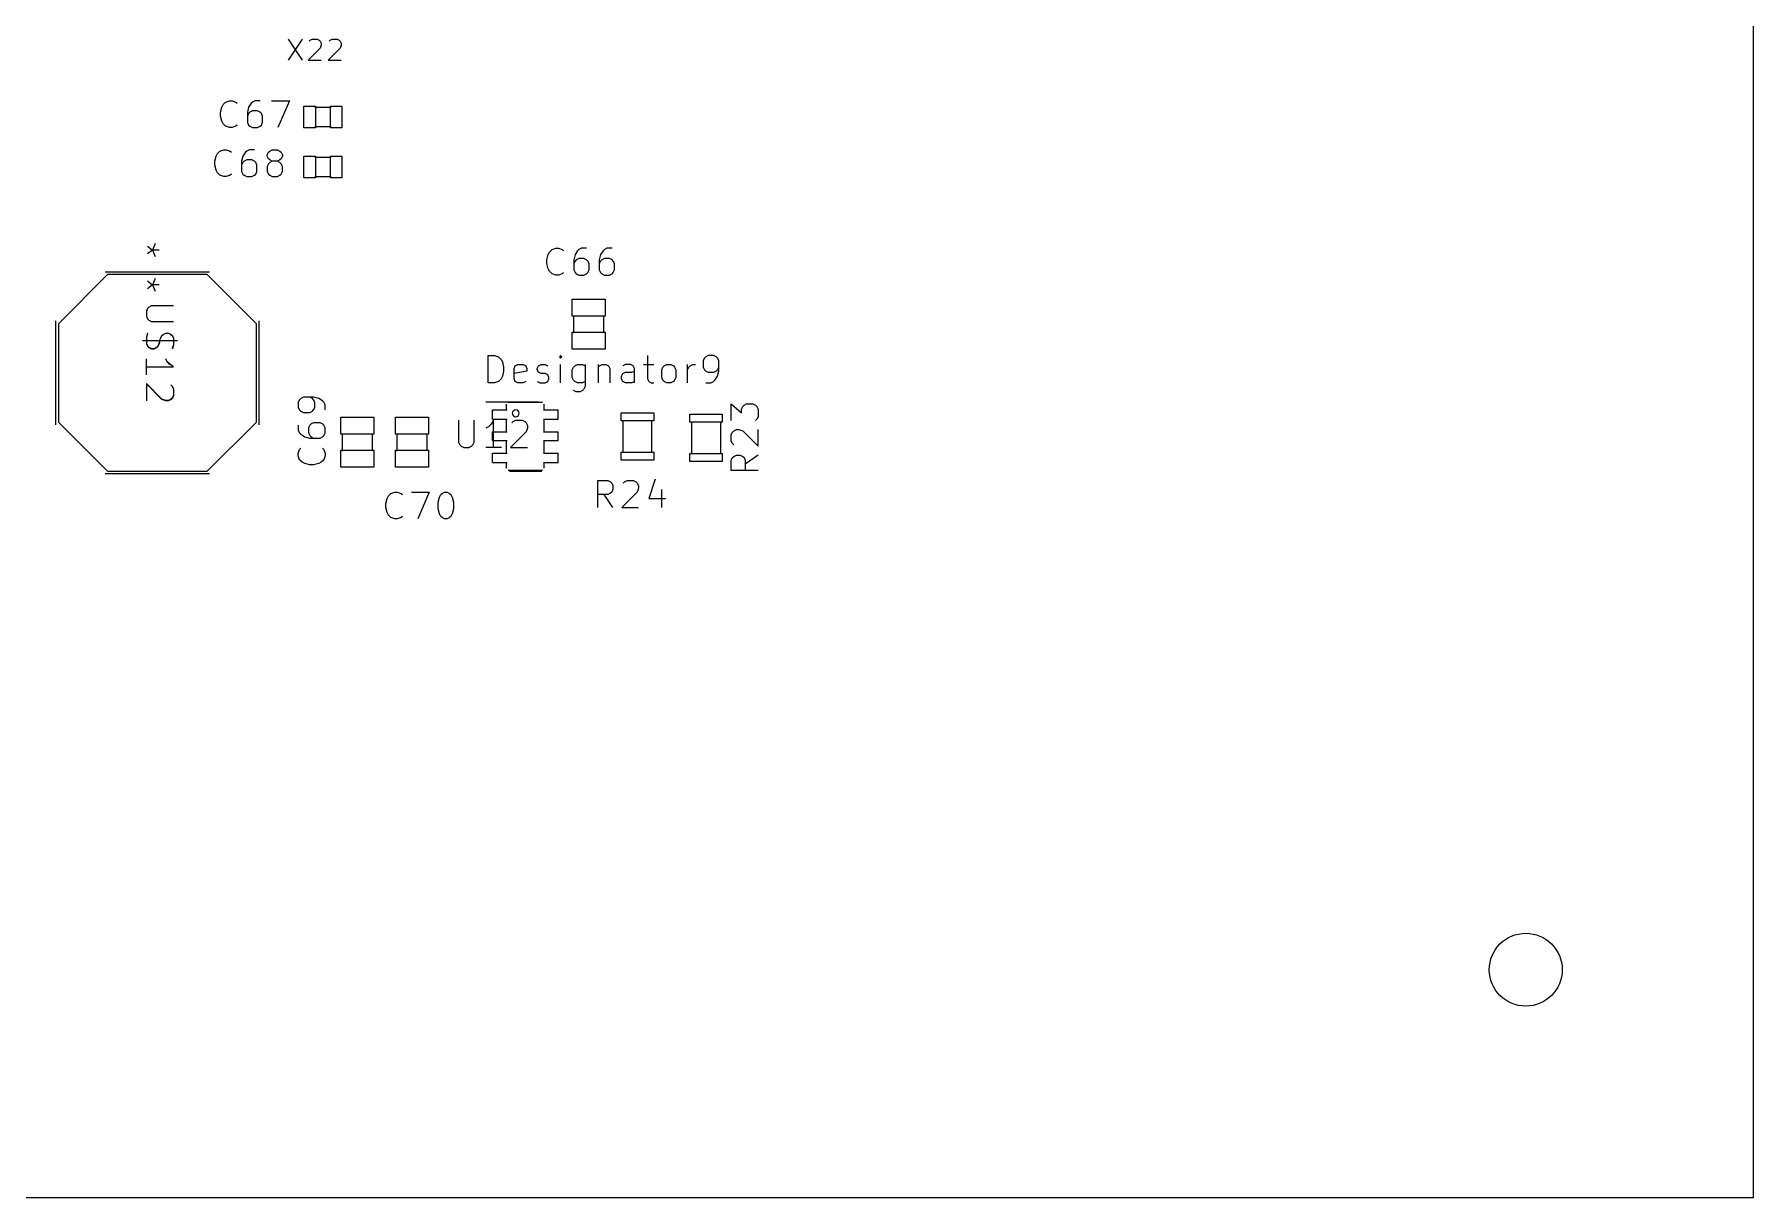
# Model space of a CAD drawing. Header units: millimetres. Extents: x 0 to 280, y 0 to 300.
# Drawn here: x 204.6 to 280, y 0 to 51 of the extents above; entities that cross this region are included whole.
import ezdxf

# ---------------------------------------------------------------- set-up
doc = ezdxf.new("R2010")
doc.units = ezdxf.units.MM
for name, color, linetype, true_color in [('Edge.Cuts', 254, 'CONTINUOUS', 0xd0d2cd), ('F.Fab', 9, 'CONTINUOUS', 0xafafaf), ('F.Silkscreen', 41, 'CONTINUOUS', 0xf2eda1)]:
    doc.layers.add(name, color=color, linetype=linetype, true_color=true_color)

msp = doc.modelspace()

# ---------------------------------------------------------------- linework, layer by layer
at = {"layer": 'Edge.Cuts', "linetype": 'CONTINUOUS'}
for p, q in [((280, 0), (280, 300)), ((0, 0), (280, 0))]:
    msp.add_line(p, q, dxfattribs=at)
at = {"layer": 'Edge.Cuts'}
msp.add_circle((270, 10), 1.599999, dxfattribs=at)
at = {"layer": 'F.Fab', "linetype": 'CONTINUOUS'}
for p, q in [((216.3818, 46.9501), (216.3818, 47.9001)), ((216.3818, 47.9001), (216.8819, 47.9001)), ((216.864, 47.852), (217.576, 47.852)), ((216.8819, 47.9001), (216.8819, 46.9501)), ((217.5502, 46.9501), (217.5502, 47.9001)), ((217.5502, 47.9001), (218.0503, 47.9001)), ((218.0503, 47.9001), (218.0503, 46.9501)), ((216.8819, 46.9501), (216.3818, 46.9501)), ((216.864, 47.001), (217.576, 47.001)), ((218.0503, 46.9501), (217.5502, 46.9501)), ((216.3818, 44.7501), (216.3818, 45.7001)), ((216.3818, 45.7001), (216.8819, 45.7001)), ((216.864, 45.652), (217.576, 45.652)), ((216.8819, 45.7001), (216.8819, 44.7501)), ((217.5502, 44.7501), (217.5502, 45.7001)), ((217.5502, 45.7001), (218.0503, 45.7001)), ((218.0503, 45.7001), (218.0503, 44.7501)), ((216.8819, 44.7501), (216.3818, 44.7501)), ((216.864, 44.801), (217.576, 44.801)), ((218.0503, 44.7501), (217.5502, 44.7501)), ((207.7656, 40.508), (205.6066, 38.349)), ((212.1344, 40.508), (207.7656, 40.508)), ((209.512232, 40.22443), (209.739623, 40.053888)), ((209.512232, 40.22443), (209.739623, 40.053888)), ((209.739623, 40.053888), (209.512232, 39.883345)), ((209.739623, 40.053888), (209.512232, 39.883345)), ((209.853318, 40.338126), (209.739623, 40.053888)), ((209.853318, 40.338126), (209.739623, 40.053888)), ((210.023861, 40.053888), (209.739623, 40.053888)), ((209.739623, 40.053888), (209.853318, 39.769649)), ((210.023861, 40.053888), (209.739623, 40.053888)), ((209.739623, 40.053888), (209.853318, 39.769649)), ((214.2934, 38.349), (212.1344, 40.508)), ((228.1538, 38.6756), (228.1538, 39.4257)), ((228.1538, 39.4257), (229.6039, 39.4257)), ((229.6039, 39.4257), (229.6039, 38.6756)), ((209.521909, 39.018535), (209.465061, 38.90484)), ((209.465061, 38.90484), (209.465061, 38.677449)), ((209.465061, 38.677449), (209.521909, 38.563754)), ((209.522448, 39.020019), (209.465382, 38.905889)), ((209.465382, 38.905889), (209.465382, 38.677627)), ((209.465382, 38.677627), (209.522448, 38.563497)), ((209.578756, 39.075383), (209.521909, 39.018535)), ((209.521909, 38.563754), (209.578756, 38.506907)), ((209.579513, 39.077085), (209.522448, 39.020019)), ((209.522448, 38.563497), (209.579513, 38.506431)), ((209.692451, 39.13223), (209.578756, 39.075383)), ((209.578756, 38.506907), (209.692451, 38.450059)), ((209.693644, 39.13415), (209.579513, 39.077085)), ((209.579513, 38.506431), (209.693644, 38.449366)), ((210.658861, 39.13223), (209.692451, 39.13223)), ((210.663754, 39.13415), (209.693644, 39.13415)), ((229.6039, 38.6756), (228.1538, 38.6756)), ((228.22, 37.939), (228.22, 38.701)), ((229.54, 37.964), (229.54, 38.701)), ((205.6066, 38.349), (205.6066, 34.031)), ((209.521909, 37.93843), (209.465061, 37.767887)), ((209.465061, 37.767887), (209.465061, 37.483649)), ((209.522448, 37.935778), (209.465382, 37.764582)), ((209.465382, 37.764582), (209.465382, 37.479256)), ((209.692451, 38.450059), (210.658861, 38.450059)), ((209.693644, 38.449366), (210.663754, 38.449366)), ((210.090385, 37.71104), (210.147232, 37.824735)), ((210.093101, 37.707517), (210.150166, 37.821648)), ((210.147232, 37.824735), (210.20408, 37.881582)), ((210.150166, 37.821648), (210.207232, 37.878713)), ((210.20408, 37.881582), (210.317775, 37.93843)), ((210.207232, 37.878713), (210.321362, 37.935778)), ((210.317775, 37.93843), (210.43147, 37.93843)), ((210.321362, 37.935778), (210.435493, 37.935778)), ((210.43147, 37.93843), (210.545166, 37.881582)), ((210.435493, 37.935778), (210.549624, 37.878713)), ((210.545166, 37.881582), (210.602013, 37.824735)), ((210.549624, 37.878713), (210.606689, 37.821648)), ((210.602013, 37.824735), (210.658861, 37.71104)), ((210.606689, 37.821648), (210.663754, 37.707517)), ((214.2934, 34.031), (214.2934, 38.349)), ((228.1538, 37.2278), (228.1538, 37.9779)), ((228.1538, 37.9779), (229.6039, 37.9779)), ((229.6039, 37.9779), (229.6039, 37.2278)), ((210.83495, 37.593386), (209.294186, 37.593386)), ((210.829404, 37.597344), (209.294518, 37.597344)), ((209.465061, 37.483649), (209.521909, 37.369954)), ((209.465382, 37.479256), (209.522448, 37.365125)), ((209.521909, 37.369954), (209.578756, 37.313106)), ((209.522448, 37.365125), (209.579513, 37.30806)), ((209.578756, 37.313106), (209.692451, 37.256259)), ((209.579513, 37.30806), (209.693644, 37.250994)), ((209.692451, 37.256259), (209.806147, 37.256259)), ((209.693644, 37.250994), (209.807774, 37.250994)), ((209.806147, 37.256259), (209.919842, 37.313106)), ((209.807774, 37.250994), (209.921905, 37.30806)), ((209.919842, 37.313106), (209.976689, 37.369954)), ((209.921905, 37.30806), (209.97897, 37.365125)), ((209.976689, 37.369954), (210.033537, 37.483649)), ((209.97897, 37.365125), (210.036036, 37.479256)), ((210.033537, 37.483649), (210.090385, 37.71104)), ((210.036036, 37.479256), (210.093101, 37.707517)), ((210.658861, 37.426801), (210.602013, 37.256259)), ((210.663754, 37.42219), (210.606689, 37.250994)), ((210.658861, 37.71104), (210.658861, 37.426801)), ((210.663754, 37.707517), (210.663754, 37.42219)), ((229.6039, 37.2278), (228.1538, 37.2278)), ((209.465061, 36.119307), (209.465061, 36.801478)), ((209.465061, 36.460392), (210.658861, 36.460392)), ((209.465382, 36.109687), (209.465382, 36.794471)), ((209.465382, 36.452079), (210.663754, 36.452079)), ((210.374623, 36.687783), (210.317775, 36.801478)), ((210.378428, 36.680341), (210.321362, 36.794471)), ((210.488318, 36.574088), (210.374623, 36.687783)), ((210.492558, 36.56621), (210.378428, 36.680341)), ((210.658861, 36.460392), (210.488318, 36.574088)), ((210.663754, 36.452079), (210.492558, 36.56621)), ((210.147232, 35.039202), (209.465061, 35.721374)), ((209.465061, 35.721374), (209.465061, 34.982355)), ((210.150166, 35.025446), (209.465382, 35.71023)), ((209.465382, 35.71023), (209.465382, 34.96838)), ((210.545166, 35.664526), (210.602013, 35.607678)), ((210.549624, 35.653164), (210.606689, 35.596099)), ((210.602013, 35.607678), (210.658861, 35.493983)), ((210.606689, 35.596099), (210.663754, 35.481968)), ((210.658861, 35.493983), (210.658861, 35.209745)), ((210.663754, 35.481968), (210.663754, 35.196642)), ((210.317775, 34.982355), (210.147232, 35.039202)), ((210.321362, 34.96838), (210.150166, 35.025446)), ((210.43147, 34.982355), (210.317775, 34.982355)), ((210.435493, 34.96838), (210.321362, 34.96838)), ((210.545166, 35.039202), (210.43147, 34.982355)), ((210.549624, 35.025446), (210.435493, 34.96838)), ((210.602013, 35.09605), (210.545166, 35.039202)), ((210.606689, 35.082511), (210.549624, 35.025446)), ((210.658861, 35.209745), (210.602013, 35.09605)), ((210.663754, 35.196642), (210.606689, 35.082511)), ((225.2718, 34.5684), (225.2718, 34.8224)), ((225.348, 34.8986), (226.8466, 34.8986)), ((226.9228, 34.5684), (226.9228, 34.8224)), ((205.6066, 34.031), (207.7656, 31.872)), ((212.1344, 31.872), (214.2934, 34.031)), ((218.0038, 33.4956), (218.0038, 34.2457)), ((218.0038, 34.2457), (219.4539, 34.2457)), ((219.4539, 34.2457), (219.4539, 33.4956)), ((220.4038, 33.4956), (220.4038, 34.2457)), ((220.4038, 34.2457), (221.8539, 34.2457)), ((221.8539, 34.2457), (221.8539, 33.4956)), ((223.165849, 34.113754), (223.165849, 33.143644)), ((223.850633, 33.143644), (223.850633, 34.113754)), ((224.706613, 34.113754), (224.592482, 33.942558)), ((224.6622, 34.5684), (225.2718, 34.5684)), ((224.6622, 34.162), (224.6622, 34.5684)), ((224.6622, 34.162), (225.2718, 34.162)), ((224.706613, 32.915382), (224.706613, 34.113754)), ((225.2718, 34.5684), (225.2972, 34.5684)), ((225.2718, 34.162), (225.2972, 34.162)), ((225.2718, 33.6032), (225.2718, 34.162)), ((225.505528, 33.999624), (225.562593, 34.056689)), ((225.562593, 34.056689), (225.676724, 34.113754)), ((225.676724, 34.113754), (225.962051, 34.113754)), ((225.962051, 34.113754), (226.076181, 34.056689)), ((226.076181, 34.056689), (226.133247, 33.999624)), ((226.133247, 33.999624), (226.190312, 33.885493)), ((226.8974, 34.5684), (226.9228, 34.5684)), ((226.8974, 34.162), (226.9228, 34.162)), ((226.9228, 34.5684), (227.5324, 34.5684)), ((226.9228, 34.162), (227.5324, 34.162)), ((226.9228, 33.6032), (226.9228, 34.162)), ((227.5324, 34.162), (227.5324, 34.5684)), ((230.3088, 34.0858), (230.3088, 34.4414)), ((230.3088, 34.4414), (231.7312, 34.4414)), ((231.7312, 34.0858), (230.3088, 34.0858)), ((230.385, 32.6888), (230.385, 34.1112)), ((231.655, 32.6888), (231.655, 34.1112)), ((231.7312, 34.4414), (231.7312, 34.0858)), ((233.3188, 34.0258), (233.3188, 34.3814)), ((233.3188, 34.3814), (234.7412, 34.3814)), ((234.7412, 34.0258), (233.3188, 34.0258)), ((233.395, 34.0512), (233.395, 32.6288)), ((234.665, 34.0512), (234.665, 32.6288)), ((234.7412, 34.3814), (234.7412, 34.0258)), ((219.4539, 33.4956), (218.0038, 33.4956)), ((218.07, 32.759), (218.07, 33.521)), ((219.39, 32.784), (219.39, 33.521)), ((221.8539, 33.4956), (220.4038, 33.4956)), ((220.47, 32.759), (220.47, 33.521)), ((221.79, 32.784), (221.79, 33.521)), ((224.478352, 33.828428), (224.364221, 33.771362)), ((224.592482, 33.942558), (224.478352, 33.828428)), ((224.6622, 33.6032), (225.2718, 33.6032)), ((224.6622, 33.2222), (224.6622, 33.6032)), ((224.6622, 33.2222), (225.2718, 33.2222)), ((225.2718, 33.6032), (225.2972, 33.6032)), ((225.2718, 33.2222), (225.2972, 33.2222)), ((225.2718, 32.6634), (225.2718, 33.2222)), ((226.133247, 33.600166), (225.448463, 32.915382)), ((226.190312, 33.771362), (226.133247, 33.600166)), ((226.190312, 33.885493), (226.190312, 33.771362)), ((226.8974, 33.6032), (226.9228, 33.6032)), ((226.8974, 33.2222), (226.9228, 33.2222)), ((226.9228, 33.6032), (227.5324, 33.6032)), ((226.9228, 33.2222), (227.5324, 33.2222)), ((226.9228, 32.6634), (226.9228, 33.2222)), ((227.5324, 33.2222), (227.5324, 33.6032)), ((218.0038, 32.0478), (218.0038, 32.7979)), ((218.0038, 32.7979), (219.4539, 32.7979)), ((219.4539, 32.7979), (219.4539, 32.0478)), ((220.4038, 32.0478), (220.4038, 32.7979)), ((220.4038, 32.7979), (221.8539, 32.7979)), ((221.8539, 32.7979), (221.8539, 32.0478)), ((223.165849, 33.143644), (223.222915, 33.029513)), ((223.222915, 33.029513), (223.27998, 32.972448)), ((223.27998, 32.972448), (223.394111, 32.915382)), ((223.394111, 32.915382), (223.622372, 32.915382)), ((223.622372, 32.915382), (223.736503, 32.972448)), ((223.736503, 32.972448), (223.793568, 33.029513)), ((223.793568, 33.029513), (223.850633, 33.143644)), ((225.049005, 32.915382), (224.364221, 32.915382)), ((224.6622, 32.6634), (225.2718, 32.6634)), ((224.6622, 32.257), (224.6622, 32.6634)), ((225.2718, 32.6634), (225.2972, 32.6634)), ((225.448463, 32.915382), (226.190312, 32.915382)), ((226.8974, 32.6634), (226.9228, 32.6634)), ((226.9228, 32.6634), (227.5324, 32.6634)), ((227.5324, 32.257), (227.5324, 32.6634)), ((230.3088, 32.3586), (230.3088, 32.7142)), ((230.3088, 32.7142), (231.7312, 32.7142)), ((231.7312, 32.7142), (231.7312, 32.3586)), ((233.3188, 32.2986), (233.3188, 32.6542)), ((233.3188, 32.6542), (234.7412, 32.6542)), ((234.7412, 32.6542), (234.7412, 32.2986)), ((207.7656, 31.872), (212.1344, 31.872)), ((219.4539, 32.0478), (218.0038, 32.0478)), ((221.8539, 32.0478), (220.4038, 32.0478)), ((224.6622, 32.257), (225.2718, 32.257)), ((225.2718, 32.257), (225.2972, 32.257)), ((225.2718, 32.003), (225.2718, 32.257)), ((225.348, 31.9268), (226.8466, 31.9268)), ((226.8974, 32.257), (226.9228, 32.257)), ((226.9228, 32.257), (227.5324, 32.257)), ((226.9228, 32.003), (226.9228, 32.257)), ((231.7312, 32.3586), (230.3088, 32.3586)), ((234.7412, 32.2986), (233.3188, 32.2986))]:
    msp.add_line(p, q, dxfattribs=at)
at = {"layer": 'F.Fab'}
msp.add_circle((270, 10), 1.599999, dxfattribs=at)
for start, end in [(0, 180), (-180, 0)]:
    msp.add_arc((225.6782, 34.416), 0.1524, start, end, dxfattribs=at)
at = {"layer": 'F.Silkscreen', "linetype": 'CONTINUOUS'}
for p, q in [((215.682237, 50.832463), (216.29861, 49.907903)), ((216.29861, 50.832463), (215.682237, 49.907903)), ((216.606796, 50.74441), (216.650823, 50.788436)), ((216.650823, 50.788436), (216.738876, 50.832463)), ((216.738876, 50.832463), (216.95901, 50.832463)), ((216.95901, 50.832463), (217.047063, 50.788436)), ((217.047063, 50.788436), (217.09109, 50.74441)), ((217.09109, 50.74441), (217.135116, 50.656356)), ((217.135116, 50.568303), (217.09109, 50.436223)), ((217.135116, 50.656356), (217.135116, 50.568303)), ((217.487329, 50.74441), (217.531356, 50.788436)), ((217.531356, 50.788436), (217.619409, 50.832463)), ((217.619409, 50.832463), (217.839543, 50.832463)), ((217.839543, 50.832463), (217.927596, 50.788436)), ((217.927596, 50.788436), (217.971623, 50.74441)), ((217.971623, 50.74441), (218.015649, 50.656356)), ((218.015649, 50.568303), (217.971623, 50.436223)), ((218.015649, 50.656356), (218.015649, 50.568303)), ((217.09109, 50.436223), (216.56277, 49.907903)), ((216.56277, 49.907903), (217.135116, 49.907903)), ((217.971623, 50.436223), (217.443303, 49.907903)), ((217.443303, 49.907903), (218.015649, 49.907903)), ((212.720594, 47.626146), (212.776619, 47.850247)), ((212.720594, 47.458071), (212.720594, 47.626146)), ((212.776619, 47.850247), (212.832644, 47.962297)), ((212.832644, 47.962297), (212.944695, 48.074347)), ((212.944695, 48.074347), (213.11277, 48.130372)), ((213.11277, 48.130372), (213.22482, 48.130372)), ((213.22482, 48.130372), (213.392896, 48.074347)), ((213.392896, 48.074347), (213.448921, 48.018322)), ((213.953147, 47.850247), (213.897122, 47.626146)), ((213.897122, 47.626146), (213.897122, 47.177945)), ((213.953147, 47.570121), (213.897122, 47.458071)), ((214.065198, 48.018322), (213.953147, 47.850247)), ((214.009172, 47.626146), (213.953147, 47.570121)), ((214.121223, 47.682171), (214.009172, 47.626146)), ((214.121223, 48.074347), (214.065198, 48.018322)), ((214.233273, 48.130372), (214.121223, 48.074347)), ((214.345323, 47.682171), (214.121223, 47.682171)), ((214.457374, 48.130372), (214.233273, 48.130372)), ((214.457374, 47.626146), (214.345323, 47.682171)), ((214.513399, 47.570121), (214.457374, 47.626146)), ((214.569424, 47.458071), (214.513399, 47.570121)), ((214.9616, 48.130372), (215.745952, 48.130372)), ((215.745952, 48.130372), (215.241726, 46.953844)), ((212.776619, 47.23397), (212.720594, 47.458071)), ((212.832644, 47.12192), (212.776619, 47.23397)), ((212.944695, 47.00987), (212.832644, 47.12192)), ((213.11277, 46.953844), (212.944695, 47.00987)), ((213.22482, 46.953844), (213.11277, 46.953844)), ((213.392896, 47.00987), (213.22482, 46.953844)), ((213.448921, 47.065895), (213.392896, 47.00987)), ((213.897122, 47.177945), (213.953147, 47.065895)), ((213.953147, 47.065895), (214.009172, 47.00987)), ((214.009172, 47.00987), (214.121223, 46.953844)), ((214.121223, 46.953844), (214.345323, 46.953844)), ((214.345323, 46.953844), (214.457374, 47.00987)), ((214.457374, 47.00987), (214.513399, 47.065895)), ((214.513399, 47.065895), (214.569424, 47.177945)), ((214.569424, 47.177945), (214.569424, 47.458071)), ((212.470594, 45.476146), (212.526619, 45.700247)), ((212.470594, 45.308071), (212.470594, 45.476146)), ((212.526619, 45.08397), (212.470594, 45.308071)), ((212.526619, 45.700247), (212.582644, 45.812297)), ((212.582644, 45.812297), (212.694695, 45.924347)), ((212.694695, 45.924347), (212.86277, 45.980372)), ((212.86277, 45.980372), (212.97482, 45.980372)), ((212.97482, 45.980372), (213.142896, 45.924347)), ((213.142896, 45.924347), (213.198921, 45.868322)), ((213.703147, 45.700247), (213.647122, 45.476146)), ((213.647122, 45.476146), (213.647122, 45.027945)), ((213.703147, 45.420121), (213.647122, 45.308071)), ((213.815198, 45.868322), (213.703147, 45.700247)), ((213.759172, 45.476146), (213.703147, 45.420121)), ((213.871223, 45.532171), (213.759172, 45.476146)), ((213.871223, 45.924347), (213.815198, 45.868322)), ((213.983273, 45.980372), (213.871223, 45.924347)), ((214.095323, 45.532171), (213.871223, 45.532171)), ((214.207374, 45.980372), (213.983273, 45.980372)), ((214.207374, 45.476146), (214.095323, 45.532171)), ((214.263399, 45.420121), (214.207374, 45.476146)), ((214.319424, 45.308071), (214.263399, 45.420121)), ((214.319424, 45.027945), (214.319424, 45.308071)), ((214.767625, 45.756272), (214.82365, 45.868322)), ((214.767625, 45.700247), (214.767625, 45.756272)), ((214.82365, 45.588196), (214.767625, 45.700247)), ((214.82365, 45.364096), (214.767625, 45.252046)), ((214.82365, 45.868322), (214.879675, 45.924347)), ((214.879675, 45.532171), (214.82365, 45.588196)), ((214.879675, 45.420121), (214.82365, 45.364096)), ((214.879675, 45.924347), (214.991726, 45.980372)), ((214.991726, 45.476146), (214.879675, 45.532171)), ((214.991726, 45.476146), (214.879675, 45.420121)), ((214.991726, 45.980372), (215.215826, 45.980372)), ((215.215826, 45.476146), (214.991726, 45.476146)), ((215.215826, 45.980372), (215.327877, 45.924347)), ((215.327877, 45.532171), (215.215826, 45.476146)), ((215.327877, 45.420121), (215.215826, 45.476146)), ((215.327877, 45.924347), (215.383902, 45.868322)), ((215.383902, 45.588196), (215.327877, 45.532171)), ((215.383902, 45.364096), (215.327877, 45.420121)), ((215.383902, 45.868322), (215.439927, 45.756272)), ((215.439927, 45.700247), (215.383902, 45.588196)), ((215.439927, 45.252046), (215.383902, 45.364096)), ((215.439927, 45.756272), (215.439927, 45.700247)), ((212.582644, 44.97192), (212.526619, 45.08397)), ((212.694695, 44.85987), (212.582644, 44.97192)), ((212.86277, 44.803844), (212.694695, 44.85987)), ((212.97482, 44.803844), (212.86277, 44.803844)), ((213.142896, 44.85987), (212.97482, 44.803844)), ((213.198921, 44.915895), (213.142896, 44.85987)), ((213.647122, 45.027945), (213.703147, 44.915895)), ((213.703147, 44.915895), (213.759172, 44.85987)), ((213.759172, 44.85987), (213.871223, 44.803844)), ((213.871223, 44.803844), (214.095323, 44.803844)), ((214.095323, 44.803844), (214.207374, 44.85987)), ((214.207374, 44.85987), (214.263399, 44.915895)), ((214.263399, 44.915895), (214.319424, 45.027945)), ((214.767625, 45.252046), (214.767625, 45.027945)), ((214.767625, 45.027945), (214.82365, 44.915895)), ((214.82365, 44.915895), (214.879675, 44.85987)), ((214.879675, 44.85987), (214.991726, 44.803844)), ((214.991726, 44.803844), (215.215826, 44.803844)), ((215.215826, 44.803844), (215.327877, 44.85987)), ((215.327877, 44.85987), (215.383902, 44.915895)), ((215.383902, 44.915895), (215.439927, 45.027945)), ((215.439927, 45.027945), (215.439927, 45.252046)), ((209.512232, 41.74843), (209.739623, 41.577888)), ((209.512232, 41.74843), (209.739623, 41.577888)), ((209.739623, 41.577888), (209.512232, 41.407345)), ((209.739623, 41.577888), (209.512232, 41.407345)), ((209.853318, 41.862126), (209.739623, 41.577888)), ((209.853318, 41.862126), (209.739623, 41.577888)), ((210.023861, 41.577888), (209.739623, 41.577888)), ((209.739623, 41.577888), (209.853318, 41.293649)), ((210.023861, 41.577888), (209.739623, 41.577888)), ((209.739623, 41.577888), (209.853318, 41.293649)), ((227.157122, 41.49076), (227.269173, 41.60281)), ((227.269173, 41.60281), (227.437248, 41.658835)), ((227.437248, 41.658835), (227.549298, 41.658835)), ((227.549298, 41.658835), (227.717374, 41.60281)), ((227.717374, 41.60281), (227.773399, 41.546785)), ((228.389676, 41.546785), (228.277625, 41.37871)), ((228.445701, 41.60281), (228.389676, 41.546785)), ((228.557751, 41.658835), (228.445701, 41.60281)), ((228.781852, 41.658835), (228.557751, 41.658835)), ((229.510179, 41.546785), (229.398128, 41.37871)), ((229.566204, 41.60281), (229.510179, 41.546785)), ((229.678254, 41.658835), (229.566204, 41.60281)), ((229.902355, 41.658835), (229.678254, 41.658835)), ((227.045072, 41.154609), (227.101097, 41.37871)), ((227.045072, 40.986534), (227.045072, 41.154609)), ((227.101097, 40.762433), (227.045072, 40.986534)), ((227.101097, 41.37871), (227.157122, 41.49076)), ((227.157122, 40.650383), (227.101097, 40.762433)), ((228.277625, 41.37871), (228.2216, 41.154609)), ((228.2216, 41.154609), (228.2216, 40.706408)), ((228.277625, 41.098584), (228.2216, 40.986534)), ((228.33365, 41.154609), (228.277625, 41.098584)), ((228.445701, 41.210634), (228.33365, 41.154609)), ((228.669801, 41.210634), (228.445701, 41.210634)), ((228.781852, 41.154609), (228.669801, 41.210634)), ((228.837877, 41.098584), (228.781852, 41.154609)), ((228.893902, 40.986534), (228.837877, 41.098584)), ((228.893902, 40.706408), (228.893902, 40.986534)), ((229.398128, 41.37871), (229.342103, 41.154609)), ((229.342103, 41.154609), (229.342103, 40.706408)), ((229.398128, 41.098584), (229.342103, 40.986534)), ((229.454153, 41.154609), (229.398128, 41.098584)), ((229.566204, 41.210634), (229.454153, 41.154609)), ((229.790304, 41.210634), (229.566204, 41.210634)), ((229.902355, 41.154609), (229.790304, 41.210634)), ((229.95838, 41.098584), (229.902355, 41.154609)), ((230.014405, 40.986534), (229.95838, 41.098584)), ((230.014405, 40.706408), (230.014405, 40.986534)), ((212.236, 40.6096), (207.664, 40.6096)), ((227.269173, 40.538333), (227.157122, 40.650383)), ((227.437248, 40.482307), (227.269173, 40.538333)), ((227.549298, 40.482307), (227.437248, 40.482307)), ((227.717374, 40.538333), (227.549298, 40.482307)), ((227.773399, 40.594358), (227.717374, 40.538333)), ((228.2216, 40.706408), (228.277625, 40.594358)), ((228.277625, 40.594358), (228.33365, 40.538333)), ((228.33365, 40.538333), (228.445701, 40.482307)), ((228.445701, 40.482307), (228.669801, 40.482307)), ((228.669801, 40.482307), (228.781852, 40.538333)), ((228.781852, 40.538333), (228.837877, 40.594358)), ((228.837877, 40.594358), (228.893902, 40.706408)), ((229.342103, 40.706408), (229.398128, 40.594358)), ((229.398128, 40.594358), (229.454153, 40.538333)), ((229.454153, 40.538333), (229.566204, 40.482307)), ((229.566204, 40.482307), (229.790304, 40.482307)), ((229.790304, 40.482307), (229.902355, 40.538333)), ((229.902355, 40.538333), (229.95838, 40.594358)), ((229.95838, 40.594358), (230.014405, 40.706408)), ((205.4796, 38.476), (205.4796, 33.904)), ((214.4204, 33.904), (214.4204, 38.476)), ((224.463169, 35.759861), (224.463169, 36.953661)), ((224.463169, 36.953661), (224.747407, 36.953661)), ((224.747407, 36.953661), (224.91795, 36.896813)), ((224.91795, 36.896813), (225.031645, 36.783118)), ((225.031645, 36.783118), (225.088492, 36.669423)), ((225.088492, 36.669423), (225.14534, 36.442032)), ((225.14534, 36.271489), (225.088492, 36.044099)), ((225.14534, 36.442032), (225.14534, 36.271489)), ((225.600121, 36.385185), (225.656969, 36.49888)), ((225.600121, 35.930404), (225.600121, 36.385185)), ((226.168597, 36.271489), (225.600121, 36.157794)), ((225.656969, 36.49888), (225.770664, 36.555728)), ((225.770664, 36.555728), (225.998054, 36.555728)), ((225.998054, 36.555728), (226.11175, 36.49888)), ((226.11175, 36.49888), (226.168597, 36.385185)), ((226.168597, 36.385185), (226.168597, 36.271489)), ((226.623378, 36.385185), (226.680226, 36.49888)), ((226.623378, 36.328337), (226.623378, 36.385185)), ((226.680226, 36.214642), (226.623378, 36.328337)), ((226.680226, 36.49888), (226.793921, 36.555728)), ((226.793921, 36.555728), (226.964464, 36.555728)), ((226.964464, 36.555728), (227.078159, 36.49888)), ((227.646636, 36.953661), (227.589788, 36.896813)), ((227.589788, 36.896813), (227.646636, 36.839966)), ((227.703483, 36.896813), (227.646636, 36.953661)), ((227.646636, 36.953661), (227.646636, 36.839966)), ((227.646636, 36.839966), (227.703483, 36.896813)), ((227.646636, 35.759861), (227.646636, 36.555728)), ((228.158264, 36.328337), (228.215112, 36.442032)), ((228.158264, 35.987251), (228.158264, 36.328337)), ((228.215112, 36.442032), (228.271959, 36.49888)), ((228.271959, 36.49888), (228.385654, 36.555728)), ((228.385654, 36.555728), (228.613045, 36.555728)), ((228.613045, 36.555728), (228.72674, 36.49888)), ((228.72674, 36.555728), (228.72674, 35.589318)), ((229.295217, 36.555728), (229.295217, 35.759861)), ((229.295217, 36.442032), (229.352064, 36.49888)), ((229.352064, 36.49888), (229.465759, 36.555728)), ((229.465759, 36.555728), (229.636302, 36.555728)), ((229.636302, 36.555728), (229.749998, 36.49888)), ((229.749998, 36.49888), (229.806845, 36.385185)), ((229.806845, 36.385185), (229.806845, 35.759861)), ((230.489017, 36.555728), (230.375322, 36.49888)), ((230.716407, 36.555728), (230.489017, 36.555728)), ((230.830103, 36.49888), (230.716407, 36.555728)), ((230.773255, 36.214642), (230.88695, 36.271489)), ((230.88695, 36.385185), (230.830103, 36.49888)), ((230.88695, 35.759861), (230.88695, 36.385185)), ((231.284884, 36.555728), (231.739665, 36.555728)), ((231.455427, 36.953661), (231.455427, 35.930404)), ((232.08075, 36.328337), (232.137598, 36.442032)), ((232.08075, 35.987251), (232.08075, 36.328337)), ((232.137598, 36.442032), (232.194445, 36.49888)), ((232.194445, 36.49888), (232.30814, 36.555728)), ((232.30814, 36.555728), (232.478683, 36.555728)), ((232.478683, 36.555728), (232.592379, 36.49888)), ((232.592379, 36.49888), (232.649226, 36.442032)), ((232.649226, 36.442032), (232.706074, 36.328337)), ((232.706074, 36.328337), (232.706074, 35.987251)), ((233.217703, 35.759861), (233.217703, 36.555728)), ((233.217703, 36.328337), (233.27455, 36.442032)), ((233.27455, 36.442032), (233.331398, 36.49888)), ((233.331398, 36.49888), (233.445093, 36.555728)), ((233.445093, 36.555728), (233.558788, 36.555728)), ((233.956722, 36.839966), (233.899874, 36.72627)), ((233.899874, 36.72627), (233.899874, 36.442032)), ((233.899874, 36.442032), (233.956722, 36.328337)), ((234.013569, 36.896813), (233.956722, 36.839966)), ((233.956722, 36.328337), (234.013569, 36.271489)), ((234.127264, 36.953661), (234.013569, 36.896813)), ((234.013569, 36.271489), (234.127264, 36.214642)), ((234.354655, 36.953661), (234.127264, 36.953661)), ((234.46835, 36.896813), (234.354655, 36.953661)), ((234.354655, 36.214642), (234.46835, 36.271489)), ((234.525198, 36.839966), (234.46835, 36.896813)), ((234.46835, 36.271489), (234.525198, 36.328337)), ((234.582045, 36.72627), (234.525198, 36.839966)), ((234.525198, 36.328337), (234.582045, 36.442032)), ((234.525198, 36.044099), (234.582045, 36.271489)), ((234.582045, 36.271489), (234.582045, 36.72627)), ((224.747407, 35.759861), (224.463169, 35.759861)), ((224.91795, 35.816709), (224.747407, 35.759861)), ((225.031645, 35.930404), (224.91795, 35.816709)), ((225.088492, 36.044099), (225.031645, 35.930404)), ((225.656969, 35.816709), (225.600121, 35.930404)), ((225.770664, 35.759861), (225.656969, 35.816709)), ((225.998054, 35.759861), (225.770664, 35.759861)), ((226.11175, 35.816709), (225.998054, 35.759861)), ((226.623378, 35.816709), (226.737073, 35.759861)), ((226.793921, 36.157794), (226.680226, 36.214642)), ((226.737073, 35.759861), (226.964464, 35.759861)), ((226.964464, 36.157794), (226.793921, 36.157794)), ((227.078159, 36.100947), (226.964464, 36.157794)), ((226.964464, 35.759861), (227.078159, 35.816709)), ((227.135007, 35.987251), (227.078159, 36.100947)), ((227.078159, 35.816709), (227.135007, 35.930404)), ((227.135007, 35.930404), (227.135007, 35.987251)), ((228.215112, 35.873556), (228.158264, 35.987251)), ((228.271959, 35.816709), (228.215112, 35.873556)), ((228.385654, 35.759861), (228.271959, 35.816709)), ((228.613045, 35.759861), (228.385654, 35.759861)), ((228.72674, 35.816709), (228.613045, 35.759861)), ((228.669893, 35.475623), (228.613045, 35.418775)), ((228.72674, 35.589318), (228.669893, 35.475623)), ((230.318474, 36.044099), (230.375322, 36.157794)), ((230.318474, 35.930404), (230.318474, 36.044099)), ((230.375322, 35.816709), (230.318474, 35.930404)), ((230.375322, 36.157794), (230.489017, 36.214642)), ((230.489017, 35.759861), (230.375322, 35.816709)), ((230.489017, 36.214642), (230.773255, 36.214642)), ((230.773255, 35.759861), (230.489017, 35.759861)), ((230.88695, 35.816709), (230.773255, 35.759861)), ((231.455427, 35.930404), (231.512274, 35.816709)), ((231.512274, 35.816709), (231.625969, 35.759861)), ((231.625969, 35.759861), (231.739665, 35.759861)), ((232.137598, 35.873556), (232.08075, 35.987251)), ((232.194445, 35.816709), (232.137598, 35.873556)), ((232.30814, 35.759861), (232.194445, 35.816709)), ((232.478683, 35.759861), (232.30814, 35.759861)), ((232.592379, 35.816709), (232.478683, 35.759861)), ((232.649226, 35.873556), (232.592379, 35.816709)), ((232.706074, 35.987251), (232.649226, 35.873556)), ((234.013569, 35.759861), (234.24096, 35.759861)), ((234.127264, 36.214642), (234.354655, 36.214642)), ((234.24096, 35.759861), (234.354655, 35.816709)), ((234.354655, 35.816709), (234.411503, 35.873556)), ((234.411503, 35.873556), (234.525198, 36.044099)), ((216.190652, 35.012877), (216.134627, 34.900826)), ((216.134627, 34.900826), (216.134627, 34.676726)), ((216.246677, 35.068902), (216.190652, 35.012877)), ((216.358727, 35.124927), (216.246677, 35.068902)), ((216.806928, 35.124927), (216.358727, 35.124927)), ((216.750903, 35.068902), (216.638853, 35.124927)), ((216.806928, 35.012877), (216.750903, 35.068902)), ((217.031029, 35.068902), (216.806928, 35.124927)), ((216.862954, 34.900826), (216.806928, 35.012877)), ((216.862954, 34.676726), (216.862954, 34.900826)), ((217.199104, 34.956851), (217.031029, 35.068902)), ((217.25513, 34.900826), (217.199104, 34.956851)), ((217.311155, 34.788776), (217.25513, 34.900826)), ((217.311155, 34.564675), (217.311155, 34.788776)), ((224.3574, 34.924), (226.6688, 34.924)), ((228.328807, 35.361928), (228.215112, 35.418775)), ((228.49935, 35.361928), (228.328807, 35.361928)), ((228.613045, 35.418775), (228.49935, 35.361928)), ((235.134627, 34.0966), (235.134627, 34.824927)), ((235.134627, 34.824927), (235.582828, 34.432751)), ((235.582828, 34.600826), (235.638853, 34.712877)), ((235.638853, 34.712877), (235.694878, 34.768902)), ((235.694878, 34.768902), (235.806928, 34.824927)), ((235.806928, 34.824927), (236.087054, 34.824927)), ((236.087054, 34.824927), (236.199104, 34.768902)), ((236.199104, 34.768902), (236.25513, 34.712877)), ((236.25513, 34.712877), (236.311155, 34.600826)), ((216.134627, 34.676726), (216.190652, 34.564675)), ((216.190652, 34.564675), (216.246677, 34.50865)), ((216.246677, 34.50865), (216.358727, 34.452625)), ((216.358727, 34.452625), (216.638853, 34.452625)), ((216.638853, 34.452625), (216.750903, 34.50865)), ((216.806928, 34.004424), (216.694878, 33.948399)), ((216.750903, 34.50865), (216.806928, 34.564675)), ((216.806928, 34.564675), (216.862954, 34.676726)), ((217.087054, 34.004424), (216.806928, 34.004424)), ((217.199104, 33.948399), (217.087054, 34.004424)), ((235.582828, 34.432751), (235.582828, 34.600826)), ((236.25513, 34.152625), (236.199104, 34.0966)), ((236.311155, 34.264675), (236.25513, 34.152625)), ((236.311155, 34.600826), (236.311155, 34.264675)), ((216.134627, 33.892374), (216.134627, 33.668273)), ((216.134627, 33.668273), (216.190652, 33.556223)), ((216.190652, 33.556223), (216.246677, 33.500198)), ((216.246677, 33.500198), (216.414752, 33.388147)), ((216.414752, 33.388147), (216.638853, 33.332122)), ((216.638853, 33.892374), (216.582828, 33.780323)), ((216.582828, 33.780323), (216.582828, 33.556223)), ((216.582828, 33.556223), (216.638853, 33.444172)), ((216.694878, 33.948399), (216.638853, 33.892374)), ((216.638853, 33.444172), (216.694878, 33.388147)), ((216.638853, 33.332122), (217.087054, 33.332122)), ((216.694878, 33.388147), (216.806928, 33.332122)), ((217.087054, 33.332122), (217.199104, 33.388147)), ((217.25513, 33.892374), (217.199104, 33.948399)), ((217.199104, 33.388147), (217.25513, 33.444172)), ((217.311155, 33.780323), (217.25513, 33.892374)), ((217.25513, 33.444172), (217.311155, 33.556223)), ((217.311155, 33.556223), (217.311155, 33.780323)), ((235.134627, 33.480323), (235.190652, 33.592374)), ((235.134627, 33.200198), (235.134627, 33.480323)), ((235.190652, 33.088147), (235.134627, 33.200198)), ((235.190652, 33.592374), (235.246677, 33.648399)), ((235.246677, 33.648399), (235.358727, 33.704424)), ((235.358727, 33.704424), (235.470778, 33.704424)), ((235.470778, 33.704424), (235.638853, 33.648399)), ((235.638853, 33.648399), (236.311155, 32.976097)), ((236.311155, 32.976097), (236.311155, 33.704424)), ((216.134627, 32.65982), (216.190652, 32.827896)), ((216.134627, 32.54777), (216.134627, 32.65982)), ((216.190652, 32.379695), (216.134627, 32.54777)), ((216.190652, 32.827896), (216.246677, 32.883921)), ((217.199104, 32.883921), (217.25513, 32.827896)), ((217.25513, 32.827896), (217.311155, 32.65982)), ((217.311155, 32.54777), (217.25513, 32.379695)), ((217.311155, 32.65982), (217.311155, 32.54777)), ((235.134627, 32.35982), (235.190652, 32.471871)), ((235.246677, 33.032122), (235.190652, 33.088147)), ((235.190652, 32.471871), (235.246677, 32.527896)), ((235.246677, 32.527896), (235.358727, 32.583921)), ((235.358727, 32.583921), (235.526803, 32.583921)), ((235.526803, 32.583921), (235.638853, 32.527896)), ((235.638853, 32.527896), (235.694878, 32.471871)), ((235.694878, 32.471871), (235.750903, 32.35982)), ((236.311155, 32.583921), (235.750903, 32.191745)), ((207.664, 31.7704), (212.236, 31.7704)), ((216.302702, 32.267644), (216.190652, 32.379695)), ((216.414752, 32.211619), (216.302702, 32.267644)), ((216.638853, 32.155594), (216.414752, 32.211619)), ((216.806928, 32.155594), (216.638853, 32.155594)), ((217.031029, 32.211619), (216.806928, 32.155594)), ((217.143079, 32.267644), (217.031029, 32.211619)), ((217.25513, 32.379695), (217.143079, 32.267644)), ((225.3988, 31.876), (226.8212, 31.876)), ((235.134627, 31.911619), (235.134627, 32.35982)), ((236.311155, 31.911619), (235.134627, 31.911619)), ((235.750903, 32.35982), (235.750903, 31.911619)), ((220.199173, 30.90281), (220.367248, 30.958835)), ((220.367248, 30.958835), (220.479298, 30.958835)), ((220.479298, 30.958835), (220.647374, 30.90281)), ((221.095575, 30.958835), (221.879927, 30.958835)), ((221.879927, 30.958835), (221.375701, 29.782307)), ((222.440179, 30.90281), (222.552229, 30.958835)), ((222.552229, 30.958835), (222.664279, 30.958835)), ((222.664279, 30.958835), (222.776329, 30.90281)), ((229.271619, 30.288844), (229.271619, 31.465372)), ((229.271619, 31.465372), (229.71982, 31.465372)), ((229.71982, 31.465372), (229.831871, 31.409347)), ((229.831871, 31.409347), (229.887896, 31.353322)), ((229.887896, 30.961146), (229.831871, 30.905121)), ((229.887896, 31.353322), (229.943921, 31.241272)), ((229.943921, 31.073196), (229.887896, 30.961146)), ((229.943921, 31.241272), (229.943921, 31.073196)), ((231.008399, 30.961146), (230.336097, 30.288844)), ((230.392122, 31.353322), (230.448147, 31.409347)), ((230.448147, 31.409347), (230.560198, 31.465372)), ((230.560198, 31.465372), (230.840323, 31.465372)), ((230.840323, 31.465372), (230.952374, 31.409347)), ((230.952374, 31.409347), (231.008399, 31.353322)), ((231.008399, 31.353322), (231.064424, 31.241272)), ((231.064424, 31.129222), (231.008399, 30.961146)), ((231.064424, 31.241272), (231.064424, 31.129222)), ((231.792751, 31.521398), (231.512625, 30.68102)), ((232.072877, 31.073196), (232.072877, 30.288844)), ((219.975072, 30.454609), (220.031097, 30.67871)), ((219.975072, 30.286534), (219.975072, 30.454609)), ((220.031097, 30.062433), (219.975072, 30.286534)), ((220.031097, 30.67871), (220.087122, 30.79076)), ((220.087122, 30.79076), (220.199173, 30.90281)), ((220.647374, 30.90281), (220.703399, 30.846785)), ((222.272103, 30.510634), (222.328128, 30.734735)), ((222.272103, 30.230509), (222.272103, 30.510634)), ((222.328128, 30.006408), (222.272103, 30.230509)), ((222.328128, 30.734735), (222.384153, 30.846785)), ((222.384153, 30.846785), (222.440179, 30.90281)), ((222.776329, 30.90281), (222.832355, 30.846785)), ((222.832355, 30.846785), (222.88838, 30.734735)), ((222.88838, 30.734735), (222.944405, 30.510634)), ((222.944405, 30.230509), (222.88838, 30.006408)), ((222.944405, 30.510634), (222.944405, 30.230509)), ((229.71982, 30.849096), (229.271619, 30.849096)), ((229.943921, 30.288844), (229.551745, 30.849096)), ((229.831871, 30.905121), (229.71982, 30.849096)), ((230.336097, 30.288844), (231.064424, 30.288844)), ((231.512625, 30.68102), (232.240952, 30.68102)), ((220.087122, 29.950383), (220.031097, 30.062433)), ((220.199173, 29.838333), (220.087122, 29.950383)), ((220.367248, 29.782307), (220.199173, 29.838333)), ((220.479298, 29.782307), (220.367248, 29.782307)), ((220.647374, 29.838333), (220.479298, 29.782307)), ((220.703399, 29.894358), (220.647374, 29.838333)), ((222.384153, 29.894358), (222.328128, 30.006408)), ((222.440179, 29.838333), (222.384153, 29.894358)), ((222.552229, 29.782307), (222.440179, 29.838333)), ((222.664279, 29.782307), (222.552229, 29.782307)), ((222.776329, 29.838333), (222.664279, 29.782307)), ((222.832355, 29.894358), (222.776329, 29.838333)), ((222.88838, 30.006408), (222.832355, 29.894358))]:
    msp.add_line(p, q, dxfattribs=at)
at = {"layer": 'F.Silkscreen'}
msp.add_circle((270, 10), 1.599999, dxfattribs=at)

doc.saveas('drawing.dxf')
